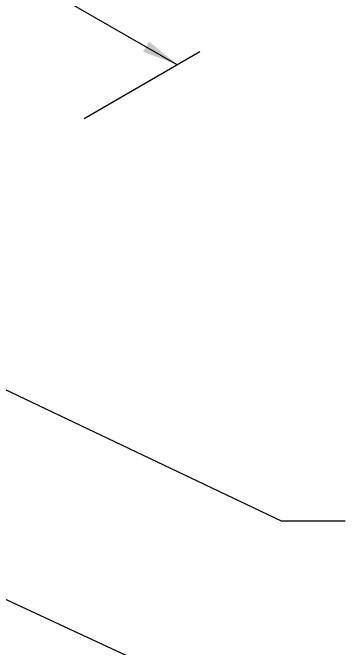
# Model space of a CAD drawing. Extents: x -30.3 to 51, y 0 to 66.
# Drawn here: x 27.3 to 32.82, y 49.88 to 60.43 of the extents above; entities that cross this region are included whole.
import ezdxf

# ---------------------------------------------------------------- set-up
doc = ezdxf.new("R2010")
doc.units = 0
doc.header["$LTSCALE"] = 1.5
doc.header["$MEASUREMENT"] = 0
doc.layers.add('TEXT', color=7, linetype='CONTINUOUS')
doc.styles.add('DETAILS', font='sanss___.ttf', dxfattribs={"height": 1})
doc.dimstyles.new('TYVEKDETAILS', dxfattribs={"dimscale": 6, "dimtxt": 1.5, "dimasz": 0.1, "dimexe": 0.75, "dimexo": 0.75, "dimgap": 0.75, "dimtad": 0, "dimtih": 1, "dimtoh": 1, "dimdec": 4, "dimzin": 0, "dimtxsty": 'DETAILS', "dimcen": 0.0625, "dimazin": 3, "dimtfac": 1, "dimtdec": 4, "dimtofl": 0, "dimtmove": 0, "dimatfit": 3, "dimtolj": 1, "dimtzin": 0})

msp = doc.modelspace()

# ---------------------------------------------------------------- linework, layer by layer
at = {"layer": 'TEXT'}
msp.add_line((28.48705891321864, 58.67373604346238), (30.40809290818818, 59.78284553758044), dxfattribs=at)

# ---------------------------------------------------------------- leaders
for points, override in [([(30.03121614455216, 59.56525563664386), (26.86287806032192, 61.39449648245793)], {"dimfxl": 3}), ([(21.15278490755022, 57.04203688637566), (31.75526316633972, 51.99068436881251), (32.82198861917271, 51.99068436881251)], {"dimgap": 0.75, "dimtad": 0, "dimfxl": 3}), ([(21.1994613129313, 53.4590575133417), (31.75526316633972, 48.5726114095099), (32.82198861917271, 48.5726114095099)], {"dimgap": 0.75, "dimtad": 0, "dimfxl": 3})]:
    msp.add_leader(points, dimstyle='TYVEKDETAILS', override=override, dxfattribs=at)

doc.saveas('drawing.dxf')
